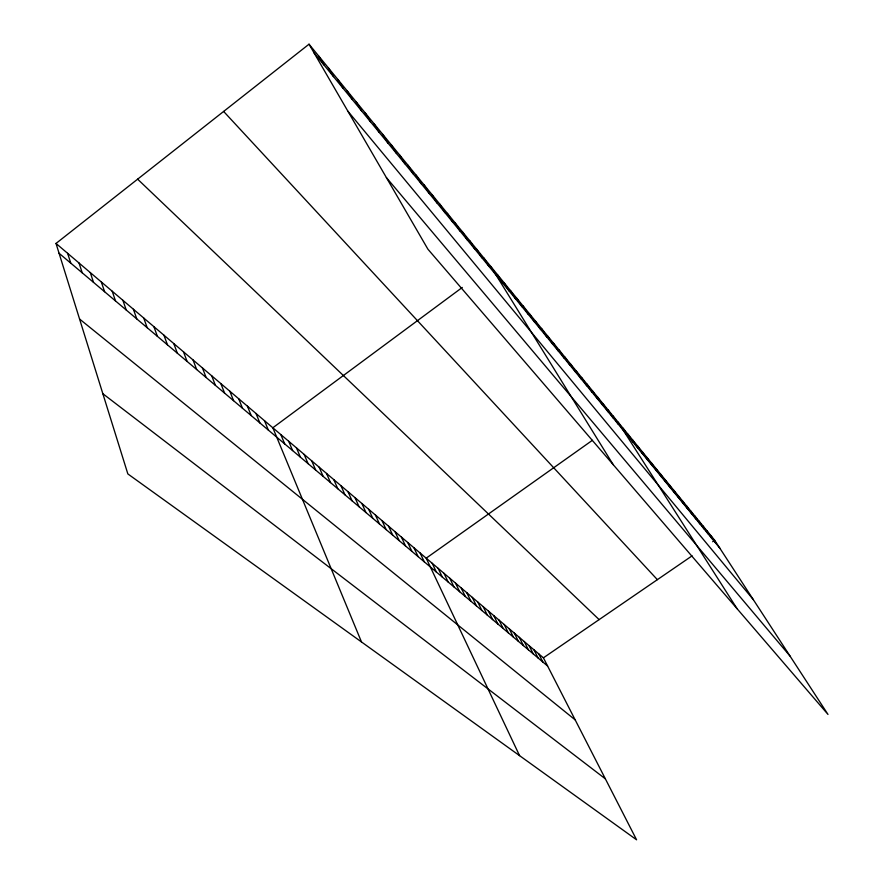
<?xml version="1.0" encoding="UTF-8"?>
<svg xmlns="http://www.w3.org/2000/svg" width="884" height="884" viewBox="0 0 884 884"><rect width="100%" height="100%" fill="white"/><g stroke="black" fill="none" stroke-linecap="round" stroke-linejoin="round"><path stroke-width="1.33" d="M56.012 243.443L543.406 657.829L636.579 839.8L127.849 473.923L56.012 243.443L309.024 44.2L714.714 540.323L827.988 714.427L427.911 249.189L309.024 44.2M462.299 287.444L272.836 427.779L361.49 641.961M592.39 440.309L426.198 558.169L519.56 755.643M543.406 657.829L692.095 555.848M712.659 541.737L714.714 540.323M102.842 393.712L605.374 778.848M79.582 319.047L575.186 719.885M59.073 253.266L547.605 666.028M137.628 179.165L599.131 619.607M223.63 111.439L657.365 579.661M386.385 177.585L789.987 656.027M347.876 111.185L753.29 599.606M314.063 52.885L719.808 548.146M710.835 535.571L715.929 543.417M706.902 530.765L712.018 538.632M702.935 525.903L708.051 533.792M698.913 520.996L704.04 528.908M694.846 516.024L699.984 523.958M690.747 511.007L695.885 518.952M686.581 505.924L691.741 513.891M682.382 500.786L687.553 508.775M678.127 495.581L683.31 503.593M673.829 490.322L679.011 498.355M669.486 485.007L674.68 493.062M665.077 479.625L670.282 487.692M660.624 474.178L665.84 482.266M656.116 468.664L661.342 476.774M651.563 463.083L656.79 471.227M646.944 457.448L652.182 465.603M642.27 451.735L647.519 459.912M637.552 445.956L642.801 454.144M632.767 440.099L638.016 448.321M627.916 434.177L633.187 442.409M623.021 428.176L628.292 436.431M618.049 422.11L737.068 608.7M613.021 415.966L618.303 424.254M607.938 409.734L613.22 418.044M602.778 403.435L608.07 411.767M597.562 397.049L602.855 405.402M592.269 390.584L597.573 398.949M586.921 384.032L592.225 392.419M581.495 377.402L586.81 385.8M575.992 370.683L581.318 379.092M570.423 363.865L575.749 372.308M564.788 356.97L570.114 365.423M559.064 349.976L564.39 358.44M553.274 342.882L558.6 351.379M547.395 335.699L552.732 344.207M541.439 328.417L546.776 336.937M535.406 321.047L540.743 329.577M529.284 313.555L534.621 322.108M523.085 305.974L528.422 314.538M516.786 298.273L522.135 306.858M510.411 290.471L515.748 299.068M503.935 282.56L509.272 291.168M497.383 274.537L502.709 283.156M490.719 266.393L613.22 464.675M483.758 257.885L489.084 266.526M476.697 249.244L482.023 257.896M469.514 240.47L474.841 249.133M462.233 231.564L467.548 240.238M454.84 222.514L460.155 231.199M447.326 213.331L452.63 222.028M439.702 204.005L444.995 212.701M431.956 194.535L437.237 203.243M424.088 184.9L429.359 193.618M416.088 175.12L421.348 183.839M407.955 165.186L413.204 173.905M399.701 155.087L404.938 163.805M391.303 144.81L396.529 153.54M382.761 134.379L387.977 143.109M374.087 123.76L379.28 132.489M365.258 112.975L370.44 121.694M356.285 102.003L361.446 110.721M347.158 90.831L352.296 99.549M337.876 79.483L342.992 88.19M328.428 67.924L333.511 76.632M318.815 56.167L323.876 64.864M538.688 653.817L542.886 662.039M533.914 649.751L538.113 658.005M529.085 645.651L533.284 653.917M524.201 641.497L528.4 649.795M519.262 637.298L523.461 645.629M514.278 633.054L518.477 641.408M509.228 628.767L513.427 637.143M504.123 624.436L508.322 632.834M498.963 620.049L503.162 628.48M493.747 615.607L497.946 624.071M488.476 611.12L492.664 619.607M483.139 606.579L487.327 615.098M477.736 601.993L481.924 610.535M472.277 597.352L476.465 605.916M466.752 592.656L470.929 601.242M461.161 587.904L465.338 596.523M455.503 583.097L459.68 591.739M449.779 578.224L453.956 586.899M443.989 573.307L448.155 582.004M438.132 568.324L442.298 577.042M432.199 563.274L436.353 572.025M420.121 553.008L424.265 561.815M413.966 547.782L418.11 556.611M407.745 542.478L411.867 551.34M401.435 537.118L405.557 546.014M395.049 531.693L399.17 540.61M388.584 526.201L392.695 535.14M382.043 520.632L386.142 529.604M375.413 514.996L379.501 523.991M368.694 509.283L372.772 518.311M361.899 503.504L365.965 512.554M355.003 497.648L359.059 506.72M348.02 491.714L352.064 500.808M340.948 485.692L344.981 494.819M333.787 479.603L337.798 488.753M326.527 473.426L330.517 482.609M319.157 467.172L323.146 476.377M311.698 460.829L315.665 470.056M304.14 454.398L308.096 463.658M296.471 447.879L300.405 457.161M288.703 441.271L292.615 450.586M280.825 434.574L284.714 443.912M264.482 420.685L268.338 430.066M256.017 413.48L259.841 422.895M247.421 406.176L251.222 415.602M238.691 398.75L242.47 408.209M229.829 391.225L233.586 400.706M220.845 383.579L224.569 393.082M211.718 375.822L215.409 385.347M202.447 367.943L206.116 377.501M193.043 359.943L196.668 369.523M183.485 351.821L187.088 361.412M173.783 343.567L177.341 353.191M163.916 335.18L167.452 344.826M153.904 326.671L157.396 336.329M143.727 318.019L147.175 327.699M133.385 309.223L136.788 318.925M122.876 300.284L126.235 310.008M112.191 291.201L115.506 300.936M101.329 281.963L104.599 291.72M90.29 272.581L93.505 282.35M79.052 263.034L82.223 272.825M67.637 253.321L70.753 263.123"/></g></svg>
